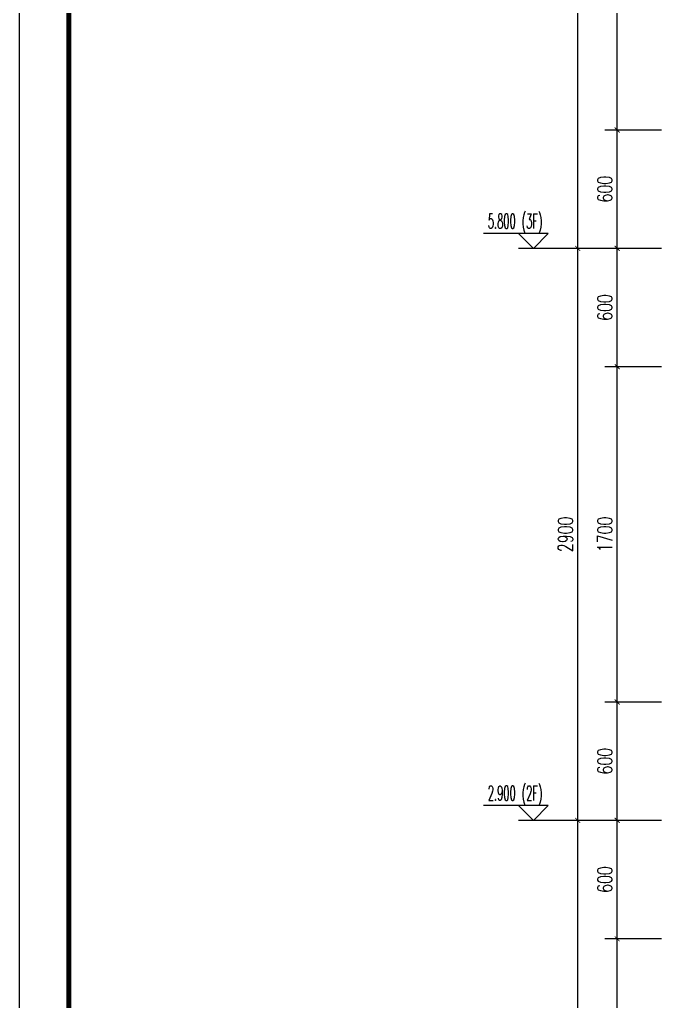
# Model space of a CAD drawing. Extents: x -812054 to 22247, y -644080 to 1003627.
# Drawn here: x -159915 to -156585, y -227685 to -222708 of the extents above; entities that cross this region are included whole.
import ezdxf

# ---------------------------------------------------------------- set-up
doc = ezdxf.new("R2010")
doc.units = 0
doc.header["$LTSCALE"] = 1000
doc.layers.get('0').update_dxf_attribs({"linetype": 'CONTINUOUS'})
doc.layers.get('DEFPOINTS').update_dxf_attribs({"linetype": 'CONTINUOUS'})
for name, color, linetype in [('DIM_ELEV', 3, 'CONTINUOUS'), ('PUB_DIM', 3, 'CONTINUOUS'), ('PUB_TEXT', 2, 'CONTINUOUS')]:
    doc.layers.add(name, color=color, linetype=linetype)
doc.layers.add('yichutu', color=7, linetype='CONTINUOUS', true_color=0xffffff)
doc.layers.add('图框', color=9, linetype='CONTINUOUS', lineweight=18)
doc.styles.add('_TCH_DIM', font='SIMPLEX.shx', dxfattribs={"width": 0.7, "bigfont": 'GBCBIG.shx'})
doc.styles.add('_TCH_DIM_T3', font='SIMPLEX', dxfattribs={"width": 0.705882, "bigfont": 'GBCBIG'})
doc.dimstyles.new('_TCH_ARCH&&25', dxfattribs={"dimtxt": 74.375, "dimasz": 25, "dimexe": 62.5, "dimexo": 75, "dimgap": 25, "dimtad": 1, "dimdec": 0, "dimzin": 0, "dimdsep": 46, "dimtxsty": '_TCH_DIM_T3', "dimblk": 'ARCHTICK', "dimcen": 0.09, "dimclrt": 7, "dimazin": 0, "dimtfac": 1, "dimtdec": 0, "dimtix": 1, "dimtmove": 2, "dimatfit": 3, "dimldrblk": 'ARCHTICK', "dimfxl": 1, "dimtolj": 1, "dimtzin": 0, "dimarcsym": 0})

# ---------------------------------------------------------------- blocks, each defined once
blk = doc.blocks.new('GFDDDDRG')
at = {"layer": '图框'}
blk.add_lwpolyline([(923309.8, -107437), (923309.8, -159999.5), (893609.8, -159999.5), (893609.8, -107437)], close=True, dxfattribs=at)
blk.add_lwpolyline([(923309.8, -107437), (923309.8, -159999.5), (893609.8, -159999.5), (893609.8, -107437)], close=True, dxfattribs=at)
at = {"layer": '图框', "const_width": 50}
blk.add_lwpolyline([(894109.8, -159499.5), (922809.8, -159499.5), (922809.8, -108687), (894109.8, -108687)], close=True, dxfattribs=at)
blk = doc.blocks.new('yct-1051-594-26275-14850-25-1002.0')
at = {"layer": 'yichutu', "color": 7, "true_color": 0xffffff}
blk.add_lwpolyline([(0, 0), (0, 14850), (26275, 14850), (26275, 0)], close=True, dxfattribs=at)
blk = doc.blocks.new('_ArchTick')
at = {"color": 0, "linetype": 'ByBlock', "const_width": 0.15}
blk.add_lwpolyline([(-0.5, -0.5), (0.5, 0.5)], dxfattribs=at)
blk = doc.blocks.new('*D2773')
at = {"layer": 'DEFPOINTS', "color": 0, "transparency": 16777216}
for p in [(-156884.9, -227367.9), (-156584.9, -227367.9), (-156584.9, -229067.9)]:
    blk.add_point(p, dxfattribs=at)
at = {"layer": 'PUB_DIM', "color": 0, "lineweight": -2, "transparency": 16777216}
for p, q in [((-156659.9, -227367.9), (-156947.4, -227367.9)), ((-156884.9, -229067.9), (-156884.9, -227367.9)), ((-156659.9, -229067.9), (-156947.4, -229067.9))]:
    blk.add_line(p, q, dxfattribs=at)
at = {"layer": 'PUB_DIM', "color": 0, "lineweight": -2, "transparency": 16777216, "xscale": 25, "yscale": 25, "zscale": 25}
for p, rotation in [((-156884.9, -227367.9), 90), ((-156884.9, -229067.9), 270)]:
    blk.add_blockref('_ArchTick', p, dxfattribs=dict(at, rotation=rotation))
at = {"layer": 'PUB_DIM', "color": 7, "transparency": 16777216, "insert": (-156947.1, -228217.9), "char_height": 74.38, "attachment_point": 5, "rotation": 90, "style": '_TCH_DIM_T3'}
blk.add_mtext('\\A1;1700', dxfattribs=at)
blk = doc.blocks.new('*D2775')
at = {"layer": 'DEFPOINTS', "color": 0, "transparency": 16777216}
for p in [(-157084.9, -226767.9), (-156584.9, -226767.9), (-156584.9, -229667.9)]:
    blk.add_point(p, dxfattribs=at)
at = {"layer": 'PUB_DIM', "color": 0, "lineweight": -2, "transparency": 16777216}
for p, q in [((-156659.9, -226767.9), (-157147.4, -226767.9)), ((-157084.9, -229667.9), (-157084.9, -226767.9)), ((-156659.9, -229667.9), (-157147.4, -229667.9))]:
    blk.add_line(p, q, dxfattribs=at)
at = {"layer": 'PUB_DIM', "color": 0, "lineweight": -2, "transparency": 16777216, "xscale": 25, "yscale": 25, "zscale": 25}
for p, rotation in [((-157084.9, -226767.9), 90), ((-157084.9, -229667.9), 270)]:
    blk.add_blockref('_ArchTick', p, dxfattribs=dict(at, rotation=rotation))
at = {"layer": 'PUB_DIM', "color": 7, "transparency": 16777216, "insert": (-157147.1, -228217.9), "char_height": 74.38, "attachment_point": 5, "rotation": 90, "style": '_TCH_DIM_T3'}
blk.add_mtext('\\A1;2900', dxfattribs=at)
blk = doc.blocks.new('*D2864')
at = {"layer": 'DEFPOINTS', "color": 0, "transparency": 16777216}
for p in [(-156884.9, -226767.9), (-156584.9, -226767.9), (-156584.9, -227367.9)]:
    blk.add_point(p, dxfattribs=at)
at = {"layer": 'PUB_DIM', "color": 0, "lineweight": -2, "transparency": 16777216}
for p, q in [((-156659.9, -226767.9), (-156947.4, -226767.9)), ((-156884.9, -227367.9), (-156884.9, -226767.9)), ((-156659.9, -227367.9), (-156947.4, -227367.9))]:
    blk.add_line(p, q, dxfattribs=at)
at = {"layer": 'PUB_DIM', "color": 0, "lineweight": -2, "transparency": 16777216, "xscale": 25, "yscale": 25, "zscale": 25}
for p, rotation in [((-156884.9, -226767.9), 90), ((-156884.9, -227367.9), 270)]:
    blk.add_blockref('_ArchTick', p, dxfattribs=dict(at, rotation=rotation))
at = {"layer": 'PUB_DIM', "color": 7, "transparency": 16777216, "insert": (-156947.1, -227067.9), "char_height": 74.38, "attachment_point": 5, "rotation": 90, "style": '_TCH_DIM_T3'}
blk.add_mtext('\\A1;600', dxfattribs=at)
blk = doc.blocks.new('*D2865')
at = {"layer": 'DEFPOINTS', "color": 0, "transparency": 16777216}
for p in [(-156884.9, -226167.9), (-156584.9, -226167.9), (-156584.9, -226767.9)]:
    blk.add_point(p, dxfattribs=at)
at = {"layer": 'PUB_DIM', "color": 0, "lineweight": -2, "transparency": 16777216}
for p, q in [((-156659.9, -226167.9), (-156947.4, -226167.9)), ((-156884.9, -226767.9), (-156884.9, -226167.9)), ((-156659.9, -226767.9), (-156947.4, -226767.9))]:
    blk.add_line(p, q, dxfattribs=at)
at = {"layer": 'PUB_DIM', "color": 0, "lineweight": -2, "transparency": 16777216, "xscale": 25, "yscale": 25, "zscale": 25}
for p, rotation in [((-156884.9, -226167.9), 90), ((-156884.9, -226767.9), 270)]:
    blk.add_blockref('_ArchTick', p, dxfattribs=dict(at, rotation=rotation))
at = {"layer": 'PUB_DIM', "color": 7, "transparency": 16777216, "insert": (-156947.1, -226467.9), "char_height": 74.38, "attachment_point": 5, "rotation": 90, "style": '_TCH_DIM_T3'}
blk.add_mtext('\\A1;600', dxfattribs=at)
blk = doc.blocks.new('*D2866')
at = {"layer": 'DEFPOINTS', "color": 0, "transparency": 16777216}
for p in [(-156884.9, -224467.9), (-156584.9, -224467.9), (-156584.9, -226167.9)]:
    blk.add_point(p, dxfattribs=at)
at = {"layer": 'PUB_DIM', "color": 0, "lineweight": -2, "transparency": 16777216}
for p, q in [((-156659.9, -224467.9), (-156947.4, -224467.9)), ((-156884.9, -226167.9), (-156884.9, -224467.9)), ((-156659.9, -226167.9), (-156947.4, -226167.9))]:
    blk.add_line(p, q, dxfattribs=at)
at = {"layer": 'PUB_DIM', "color": 0, "lineweight": -2, "transparency": 16777216, "xscale": 25, "yscale": 25, "zscale": 25}
for p, rotation in [((-156884.9, -224467.9), 90), ((-156884.9, -226167.9), 270)]:
    blk.add_blockref('_ArchTick', p, dxfattribs=dict(at, rotation=rotation))
at = {"layer": 'PUB_DIM', "color": 7, "transparency": 16777216, "insert": (-156947.1, -225317.9), "char_height": 74.38, "attachment_point": 5, "rotation": 90, "style": '_TCH_DIM_T3'}
blk.add_mtext('\\A1;1700', dxfattribs=at)
blk = doc.blocks.new('*D2867')
at = {"layer": 'DEFPOINTS', "color": 0, "transparency": 16777216}
for p in [(-156884.9, -223867.9), (-156584.9, -223867.9), (-156584.9, -224467.9)]:
    blk.add_point(p, dxfattribs=at)
at = {"layer": 'PUB_DIM', "color": 0, "lineweight": -2, "transparency": 16777216}
for p, q in [((-156659.9, -223867.9), (-156947.4, -223867.9)), ((-156884.9, -224467.9), (-156884.9, -223867.9)), ((-156659.9, -224467.9), (-156947.4, -224467.9))]:
    blk.add_line(p, q, dxfattribs=at)
at = {"layer": 'PUB_DIM', "color": 0, "lineweight": -2, "transparency": 16777216, "xscale": 25, "yscale": 25, "zscale": 25}
for p, rotation in [((-156884.9, -223867.9), 90), ((-156884.9, -224467.9), 270)]:
    blk.add_blockref('_ArchTick', p, dxfattribs=dict(at, rotation=rotation))
at = {"layer": 'PUB_DIM', "color": 7, "transparency": 16777216, "insert": (-156947.1, -224167.9), "char_height": 74.38, "attachment_point": 5, "rotation": 90, "style": '_TCH_DIM_T3'}
blk.add_mtext('\\A1;600', dxfattribs=at)
blk = doc.blocks.new('*D2868')
at = {"layer": 'DEFPOINTS', "color": 0, "transparency": 16777216}
for p in [(-156884.9, -223267.9), (-156584.9, -223267.9), (-156584.9, -223867.9)]:
    blk.add_point(p, dxfattribs=at)
at = {"layer": 'PUB_DIM', "color": 0, "lineweight": -2, "transparency": 16777216}
for p, q in [((-156659.9, -223267.9), (-156947.4, -223267.9)), ((-156884.9, -223867.9), (-156884.9, -223267.9)), ((-156659.9, -223867.9), (-156947.4, -223867.9))]:
    blk.add_line(p, q, dxfattribs=at)
at = {"layer": 'PUB_DIM', "color": 0, "lineweight": -2, "transparency": 16777216, "xscale": 25, "yscale": 25, "zscale": 25}
for p, rotation in [((-156884.9, -223267.9), 90), ((-156884.9, -223867.9), 270)]:
    blk.add_blockref('_ArchTick', p, dxfattribs=dict(at, rotation=rotation))
at = {"layer": 'PUB_DIM', "color": 7, "transparency": 16777216, "insert": (-156947.1, -223567.9), "char_height": 74.38, "attachment_point": 5, "rotation": 90, "style": '_TCH_DIM_T3'}
blk.add_mtext('\\A1;600', dxfattribs=at)
blk = doc.blocks.new('*D2869')
at = {"layer": 'DEFPOINTS', "color": 0, "transparency": 16777216}
for p in [(-156884.9, -221567.9), (-156584.9, -221567.9), (-156584.9, -223267.9)]:
    blk.add_point(p, dxfattribs=at)
at = {"layer": 'PUB_DIM', "color": 0, "lineweight": -2, "transparency": 16777216}
for p, q in [((-156659.9, -221567.9), (-156947.4, -221567.9)), ((-156884.9, -223267.9), (-156884.9, -221567.9)), ((-156659.9, -223267.9), (-156947.4, -223267.9))]:
    blk.add_line(p, q, dxfattribs=at)
at = {"layer": 'PUB_DIM', "color": 0, "lineweight": -2, "transparency": 16777216, "xscale": 25, "yscale": 25, "zscale": 25}
for p, rotation in [((-156884.9, -221567.9), 90), ((-156884.9, -223267.9), 270)]:
    blk.add_blockref('_ArchTick', p, dxfattribs=dict(at, rotation=rotation))
at = {"layer": 'PUB_DIM', "color": 7, "transparency": 16777216, "insert": (-156947.1, -222417.9), "char_height": 74.38, "attachment_point": 5, "rotation": 90, "style": '_TCH_DIM_T3'}
blk.add_mtext('\\A1;1700', dxfattribs=at)
blk = doc.blocks.new('*D2878')
at = {"layer": 'DEFPOINTS', "color": 0, "transparency": 16777216}
for p in [(-157084.9, -223867.9), (-156584.9, -223867.9), (-156584.9, -226767.9)]:
    blk.add_point(p, dxfattribs=at)
at = {"layer": 'PUB_DIM', "color": 0, "lineweight": -2, "transparency": 16777216}
for p, q in [((-156659.9, -223867.9), (-157147.4, -223867.9)), ((-157084.9, -226767.9), (-157084.9, -223867.9)), ((-156659.9, -226767.9), (-157147.4, -226767.9))]:
    blk.add_line(p, q, dxfattribs=at)
at = {"layer": 'PUB_DIM', "color": 0, "lineweight": -2, "transparency": 16777216, "xscale": 25, "yscale": 25, "zscale": 25}
for p, rotation in [((-157084.9, -223867.9), 90), ((-157084.9, -226767.9), 270)]:
    blk.add_blockref('_ArchTick', p, dxfattribs=dict(at, rotation=rotation))
at = {"layer": 'PUB_DIM', "color": 7, "transparency": 16777216, "insert": (-157147.1, -225317.9), "char_height": 74.38, "attachment_point": 5, "rotation": 90, "style": '_TCH_DIM_T3'}
blk.add_mtext('\\A1;2900', dxfattribs=at)
blk = doc.blocks.new('*D2879')
at = {"layer": 'DEFPOINTS', "color": 0, "transparency": 16777216}
for p in [(-157084.9, -220967.9), (-156584.9, -220967.9), (-156584.9, -223867.9)]:
    blk.add_point(p, dxfattribs=at)
at = {"layer": 'PUB_DIM', "color": 0, "lineweight": -2, "transparency": 16777216}
for p, q in [((-156659.9, -220967.9), (-157147.4, -220967.9)), ((-157084.9, -223867.9), (-157084.9, -220967.9)), ((-156659.9, -223867.9), (-157147.4, -223867.9))]:
    blk.add_line(p, q, dxfattribs=at)
at = {"layer": 'PUB_DIM', "color": 0, "lineweight": -2, "transparency": 16777216, "xscale": 25, "yscale": 25, "zscale": 25}
for p, rotation in [((-157084.9, -220967.9), 90), ((-157084.9, -223867.9), 270)]:
    blk.add_blockref('_ArchTick', p, dxfattribs=dict(at, rotation=rotation))
at = {"layer": 'PUB_DIM', "color": 7, "transparency": 16777216, "insert": (-157147.1, -222417.9), "char_height": 74.38, "attachment_point": 5, "rotation": 90, "style": '_TCH_DIM_T3'}
blk.add_mtext('\\A1;2900', dxfattribs=at)

msp = doc.modelspace()

# ---------------------------------------------------------------- linework, layer by layer
at = {"layer": 'DIM_ELEV'}
for p, q in [((-157234.93, -223792.9), (-157562.93, -223792.9)), ((-157309.93, -223867.9), (-157384.93, -223792.9)), ((-157309.93, -223867.9), (-157234.93, -223792.9)), ((-156884.93, -223867.9), (-157384.93, -223867.9))]:
    msp.add_line(p, q, dxfattribs=at)
at = {"layer": 'DIM_ELEV', "color": 1}
for p, q in [((-157234.93, -226692.9), (-157562.93, -226692.9)), ((-157309.93, -226767.9), (-157384.93, -226692.9)), ((-157309.93, -226767.9), (-157234.93, -226692.9)), ((-156884.93, -226767.9), (-157384.93, -226767.9))]:
    msp.add_line(p, q, dxfattribs=at)

# ---------------------------------------------------------------- block references
at = {"xscale": 0.5, "yscale": 0.5, "zscale": 0.5}
msp.add_blockref('GFDDDDRG', (-606719.72, -154941.4), dxfattribs=at)
at = {"layer": 'yichutu', "rotation": 270}
msp.add_blockref('yct-1051-594-26275-14850-25-1002.0', (-159914.83, -208659.88), dxfattribs=at)

# ---------------------------------------------------------------- texts
at = {"layer": 'PUB_TEXT', "style": '_TCH_DIM', "width": 0.494118}
for s, p in [('5.800', (-157541.03, -223766.65)), ('(3F)', (-157368.88, -223767.88))]:
    msp.add_text(s, height=74.375, dxfattribs=at).set_placement(p)
at = {"layer": 'PUB_TEXT', "color": 1, "style": '_TCH_DIM', "width": 0.494118}
for s, p in [('2.900', (-157541.03, -226666.65)), ('(2F)', (-157368.88, -226667.88))]:
    msp.add_text(s, height=74.375, dxfattribs=at).set_placement(p)

# ---------------------------------------------------------------- dimensions: what is measured, and where the dimension line sits
at = {"layer": 'PUB_DIM'}
for p1, p2, distance, picture, middle in [((-156584.93, -223867.9), (-156584.93, -220967.9), 500, '*D2879', (-157147.12, -222417.9)), ((-156584.93, -223267.9), (-156584.93, -221567.9), 300, '*D2869', (-156947.12, -222417.9)), ((-156584.93, -223867.9), (-156584.93, -223267.9), 300, '*D2868', (-156947.12, -223567.9)), ((-156584.93, -226767.9), (-156584.93, -223867.9), 500, '*D2878', (-157147.12, -225317.9)), ((-156584.93, -224467.9), (-156584.93, -223867.9), 300, '*D2867', (-156947.12, -224167.9)), ((-156584.93, -226167.9), (-156584.93, -224467.9), 300, '*D2866', (-156947.12, -225317.9)), ((-156584.93, -226767.9), (-156584.93, -226167.9), 300, '*D2865', (-156947.12, -226467.9)), ((-156584.93, -229667.9), (-156584.93, -226767.9), 500, '*D2775', (-157147.12, -228217.9)), ((-156584.93, -227367.9), (-156584.93, -226767.9), 300, '*D2864', (-156947.12, -227067.9)), ((-156584.93, -229067.9), (-156584.93, -227367.9), 300, '*D2773', (-156947.12, -228217.9))]:
    dim = msp.add_aligned_dim(p1=p1, p2=p2, distance=distance, dimstyle='_TCH_ARCH&&25', dxfattribs=at)
    dim.commit()
    dim.dimension.update_dxf_attribs({"geometry": picture, "text_midpoint": middle})

doc.saveas('drawing.dxf')
